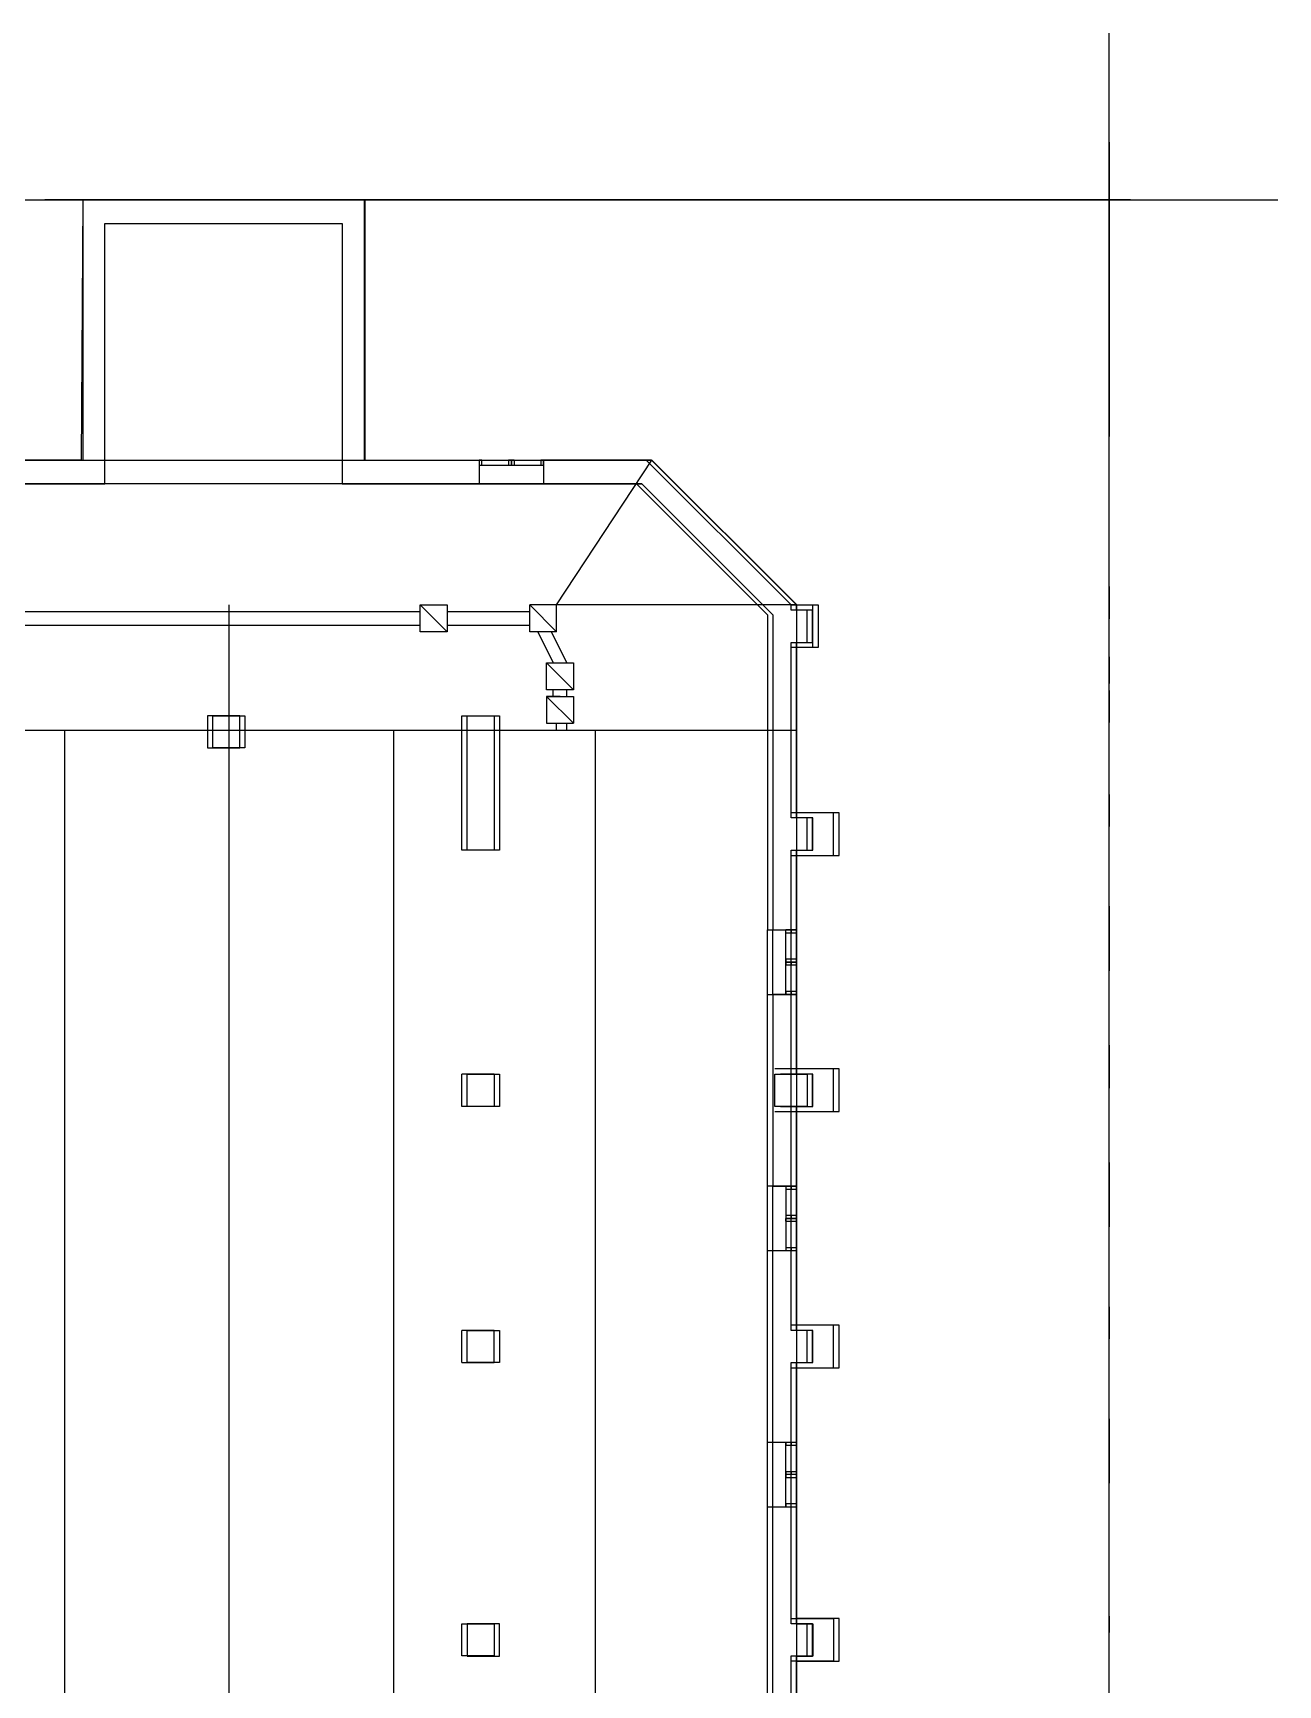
# Model space of a CAD drawing. Extents: x 2090 to 2117, y 2868 to 3045.
# Drawn here: x 2100.77 to 2116.67, y 2898.78 to 2919.87 of the extents above; entities that cross this region are included whole.
import ezdxf

# ---------------------------------------------------------------- set-up
doc = ezdxf.new("R2010")
doc.units = 0

msp = doc.modelspace()

# ---------------------------------------------------------------- linework, layer by layer
for p, q in [((2114.512, 2918.069, 0.039), (2114.512, 2919.874, 0.039)), ((2114.512, 2918.069, 3.409), (2114.512, 2918.48, 3.204)), ((2114.512, 2918.48, 3.204), (2114.512, 2918.069, 2.998)), ((2114.512, 2917.863, 4.517), (2114.512, 2918.069, 3.409)), ((2114.512, 2918.069, 2.998), (2114.512, 2918.069, 3.409)), ((2114.512, 2918.069, 3.409), (2114.512, 2914.722, 3.409)), ((2114.512, 2914.722, 2.53), (2114.512, 2918.069, 2.53)), ((2114.512, 2918.069, 3.409), (2114.512, 2918.069, 2.53)), ((2114.512, 2918.069, 0.039), (2114.512, 2918.069, 2.53)), ((2114.512, 2914.722, 0.039), (2114.512, 2918.069, 0.039)), ((2114.512, 2917.658, 3.409), (2114.512, 2917.863, 4.517)), ((2096.021, 2917.745, 4.165), (2103.221, 2917.745, 4.165)), ((2096.021, 2917.745), (2110.517, 2917.745)), ((2097.871, 2917.745, 4.607), (2107.666, 2917.745, 4.607)), ((2097.871, 2917.745, 2.491), (2108.667, 2917.745, 2.491)), ((2100.036, 2917.745, 6.421), (2101.97, 2917.745, 6.421)), ((2100.615, 2917.745, 5.066), (2107.106, 2917.745, 5.066)), ((2100.921, 2917.745, 5.155), (2100.918, 2917.745, 5.116)), ((2100.918, 2917.745, 5.066), (2100.918, 2917.745, 5.116)), ((2100.918, 2917.745, 4.607), (2101.499, 2917.745, 4.607)), ((2100.928, 2917.745, 5.193), (2100.921, 2917.745, 5.155)), ((2100.941, 2917.745, 5.229), (2100.928, 2917.745, 5.193)), ((2100.958, 2917.745, 5.262), (2100.941, 2917.745, 5.229)), ((2100.979, 2917.745, 5.293), (2100.958, 2917.745, 5.262)), ((2101.003, 2917.745, 5.321), (2100.979, 2917.745, 5.293)), ((2101.031, 2917.745, 5.346), (2101.003, 2917.745, 5.321)), ((2101.062, 2917.745, 5.367), (2101.031, 2917.745, 5.346)), ((2101.095, 2917.745, 5.384), (2101.062, 2917.745, 5.367)), ((2101.131, 2917.745, 5.396), (2101.095, 2917.745, 5.384)), ((2101.169, 2917.745, 5.404), (2101.131, 2917.745, 5.396)), ((2101.208, 2917.745, 5.406), (2101.169, 2917.745, 5.404)), ((2101.248, 2917.745, 5.404), (2101.208, 2917.745, 5.406)), ((2101.232, 2917.745, 6.421), (2101.232, 2917.745, 9.589)), ((2101.232, 2917.745, 9.589), (2101.232, 2917.745, 14.572)), ((2101.232, 2917.745, 14.572), (2103.269, 2917.745, 16.071)), ((2101.232, 2917.745, 12.08), (2105.306, 2917.745, 12.08)), ((2101.232, 2917.745, 14.572), (2105.306, 2917.745, 14.572)), ((2101.286, 2917.745, 5.396), (2101.248, 2917.745, 5.404)), ((2101.322, 2917.745, 5.384), (2101.286, 2917.745, 5.396)), ((2101.355, 2917.745, 5.367), (2101.322, 2917.745, 5.384)), ((2101.386, 2917.745, 5.346), (2101.355, 2917.745, 5.367)), ((2101.404, 2917.745), (2101.384, 2914.421)), ((2101.414, 2917.745, 5.321), (2101.386, 2917.745, 5.346)), ((2105, 2917.745), (2101.404, 2917.745)), ((2101.409, 2914.421, 7.539), (2101.409, 2917.745, 7.539)), ((2101.409, 2917.745, 7.539), (2105.005, 2917.745, 7.539)), ((2101.438, 2917.745, 5.293), (2101.414, 2917.745, 5.321)), ((2101.459, 2917.745, 5.262), (2101.438, 2917.745, 5.293)), ((2101.476, 2917.745, 5.229), (2101.459, 2917.745, 5.262)), ((2101.471, 2917.745), (2101.471, 2917.745, 2.491)), ((2101.471, 2917.745, 2.491), (2103.279, 2917.745, 3.37)), ((2101.489, 2917.745, 5.193), (2101.476, 2917.745, 5.229)), ((2101.496, 2917.745, 5.155), (2101.489, 2917.745, 5.193)), ((2101.499, 2917.745, 5.116), (2101.496, 2917.745, 5.155)), ((2101.499, 2917.745, 5.066), (2101.499, 2917.745, 5.116)), ((2101.533, 2917.745, 12.08), (2101.533, 2917.745, 14.572)), ((2101.533, 2917.745, 12.382), (2105.005, 2917.745, 12.382)), ((2102.176, 2917.745, 8.206), (2101.97, 2917.745, 7.098)), ((2101.97, 2917.745, 7.098), (2102.381, 2917.745, 7.098)), ((2101.97, 2917.745, 5.066), (2101.97, 2917.745, 7.098)), ((2102.381, 2917.745, 7.098), (2102.176, 2917.745, 8.206)), ((2102.328, 2917.745, 1.48), (2102.305, 2917.745, 1.446)), ((2102.305, 2917.745), (2102.305, 2917.745, 1.446)), ((2102.352, 2917.745, 1.513), (2102.328, 2917.745, 1.48)), ((2102.376, 2917.745, 1.544), (2102.352, 2917.745, 1.513)), ((2102.401, 2917.745, 1.574), (2102.376, 2917.745, 1.544)), ((2104.177, 2917.745, 6.421), (2102.381, 2917.745, 6.421)), ((2102.381, 2917.745, 6.421), (2103.279, 2917.745, 6.87)), ((2102.381, 2917.745, 5.066), (2102.381, 2917.745, 7.098)), ((2102.427, 2917.745, 1.603), (2102.401, 2917.745, 1.574)), ((2102.454, 2917.745, 1.631), (2102.427, 2917.745, 1.603)), ((2102.482, 2917.745, 1.658), (2102.454, 2917.745, 1.631)), ((2102.511, 2917.745, 1.684), (2102.482, 2917.745, 1.658)), ((2102.541, 2917.745, 1.709), (2102.511, 2917.745, 1.684)), ((2102.572, 2917.745, 1.733), (2102.541, 2917.745, 1.709)), ((2102.605, 2917.745, 1.757), (2102.572, 2917.745, 1.733)), ((2102.639, 2917.745, 1.78), (2102.605, 2917.745, 1.757)), ((2102.777, 2917.745, 1.858), (2102.639, 2917.745, 1.78)), ((2102.703, 2917.745, 5.703), (2102.698, 2917.745, 5.625)), ((2102.698, 2917.745, 5.066), (2102.698, 2917.745, 5.625)), ((2102.719, 2917.745, 5.779), (2102.703, 2917.745, 5.703)), ((2102.743, 2917.745, 5.851), (2102.719, 2917.745, 5.779)), ((2102.777, 2917.745, 5.918), (2102.743, 2917.745, 5.851)), ((2102.921, 2917.745, 1.916), (2102.777, 2917.745, 1.858)), ((2102.819, 2917.745, 5.98), (2102.777, 2917.745, 5.918)), ((2102.868, 2917.745, 6.036), (2102.819, 2917.745, 5.98)), ((2102.924, 2917.745, 6.085), (2102.868, 2917.745, 6.036)), ((2103.069, 2917.745, 1.953), (2102.921, 2917.745, 1.916)), ((2102.986, 2917.745, 6.126), (2102.924, 2917.745, 6.085)), ((2103.053, 2917.745, 6.16), (2102.986, 2917.745, 6.126)), ((2103.053, 2917.745, 3.26), (2103.279, 2917.745, 4.478)), ((2103.125, 2917.745, 6.185), (2103.053, 2917.745, 6.16)), ((2103.218, 2917.745, 1.97), (2103.069, 2917.745, 1.953)), ((2103.2, 2917.745, 6.2), (2103.125, 2917.745, 6.185)), ((2103.279, 2917.745, 6.206), (2103.2, 2917.745, 6.2)), ((2103.368, 2917.745, 1.968), (2103.218, 2917.745, 1.97)), ((2103.269, 2917.745, 16.071), (2105.306, 2917.745, 14.572)), ((2103.279, 2917.745, 6.87), (2104.177, 2917.745, 6.421)), ((2103.279, 2917.745, 3.37), (2105.087, 2917.745, 2.491)), ((2103.279, 2917.745, 4.478), (2103.505, 2917.745, 3.26)), ((2103.358, 2917.745, 6.201), (2103.279, 2917.745, 6.206)), ((2103.337, 2917.745, 4.165), (2108.667, 2917.745, 4.165)), ((2103.433, 2917.745, 6.185), (2103.358, 2917.745, 6.201)), ((2103.516, 2917.745, 1.947), (2103.368, 2917.745, 1.968)), ((2103.505, 2917.745, 6.16), (2103.433, 2917.745, 6.185)), ((2103.572, 2917.745, 6.127), (2103.505, 2917.745, 6.16)), ((2103.659, 2917.745, 1.907), (2103.516, 2917.745, 1.947)), ((2103.634, 2917.745, 6.085), (2103.572, 2917.745, 6.127)), ((2103.69, 2917.745, 6.036), (2103.634, 2917.745, 6.085)), ((2103.797, 2917.745, 1.85), (2103.659, 2917.745, 1.907)), ((2103.739, 2917.745, 5.98), (2103.69, 2917.745, 6.036)), ((2103.781, 2917.745, 5.918), (2103.739, 2917.745, 5.98)), ((2103.814, 2917.745, 5.851), (2103.781, 2917.745, 5.918)), ((2103.928, 2917.745, 1.774), (2103.797, 2917.745, 1.85)), ((2103.839, 2917.745, 5.779), (2103.814, 2917.745, 5.851)), ((2103.855, 2917.745, 5.704), (2103.839, 2917.745, 5.779)), ((2103.86, 2917.745, 5.625), (2103.855, 2917.745, 5.704)), ((2103.86, 2917.745, 5.066), (2103.86, 2917.745, 5.625)), ((2104.048, 2917.745, 1.682), (2103.928, 2917.745, 1.774)), ((2104.157, 2917.745, 1.572), (2104.048, 2917.745, 1.682)), ((2104.253, 2917.745, 1.446), (2104.157, 2917.745, 1.572)), ((2104.177, 2917.745, 6.421), (2104.177, 2917.745, 6.421)), ((2104.588, 2917.745, 7.098), (2104.177, 2917.745, 7.098)), ((2104.177, 2917.745, 5.066), (2104.177, 2917.745, 7.098)), ((2104.382, 2917.745, 8.206), (2104.177, 2917.745, 7.098)), ((2104.253, 2917.745), (2104.253, 2917.745, 1.446)), ((2104.382, 2917.745, 8.206), (2104.588, 2917.745, 7.098)), ((2104.588, 2917.745, 5.066), (2104.588, 2917.745, 7.098)), ((2106.522, 2917.745, 6.421), (2104.588, 2917.745, 6.421)), ((2105, 2914.421), (2105, 2917.745)), ((2105.005, 2917.745, 12.08), (2105.005, 2917.745, 14.572)), ((2105.005, 2917.745, 7.539), (2105.005, 2914.421, 7.539)), ((2105.062, 2917.745, 5.155), (2105.059, 2917.745, 5.116)), ((2105.059, 2917.745, 4.607), (2105.64, 2917.745, 4.607)), ((2105.059, 2917.745, 5.066), (2105.059, 2917.745, 5.116)), ((2105.069, 2917.745, 5.193), (2105.062, 2917.745, 5.155)), ((2105.082, 2917.745, 5.229), (2105.069, 2917.745, 5.193)), ((2105.099, 2917.745, 5.262), (2105.082, 2917.745, 5.229)), ((2105.087, 2917.745, 2.491), (2105.087, 2917.745)), ((2105.119, 2917.745, 5.293), (2105.099, 2917.745, 5.262)), ((2105.144, 2917.745, 5.321), (2105.119, 2917.745, 5.293)), ((2105.172, 2917.745, 5.346), (2105.144, 2917.745, 5.321)), ((2105.203, 2917.745, 5.367), (2105.172, 2917.745, 5.346)), ((2105.236, 2917.745, 5.384), (2105.203, 2917.745, 5.367)), ((2105.272, 2917.745, 5.396), (2105.236, 2917.745, 5.384)), ((2105.31, 2917.745, 5.404), (2105.272, 2917.745, 5.396)), ((2105.306, 2917.745, 6.421), (2105.306, 2917.745, 9.589)), ((2105.306, 2917.745, 9.589), (2105.306, 2917.745, 14.572)), ((2105.349, 2917.745, 5.406), (2105.31, 2917.745, 5.404)), ((2105.389, 2917.745, 5.404), (2105.349, 2917.745, 5.406)), ((2105.427, 2917.745, 5.396), (2105.389, 2917.745, 5.404)), ((2105.462, 2917.745, 5.384), (2105.427, 2917.745, 5.396)), ((2105.496, 2917.745, 5.367), (2105.462, 2917.745, 5.384)), ((2105.527, 2917.745, 5.346), (2105.496, 2917.745, 5.367)), ((2105.555, 2917.745, 5.321), (2105.527, 2917.745, 5.346)), ((2105.579, 2917.745, 5.293), (2105.555, 2917.745, 5.321)), ((2105.6, 2917.745, 5.262), (2105.579, 2917.745, 5.293)), ((2105.617, 2917.745, 5.229), (2105.6, 2917.745, 5.262)), ((2105.629, 2917.745, 5.193), (2105.617, 2917.745, 5.229)), ((2105.637, 2917.745, 5.155), (2105.629, 2917.745, 5.193)), ((2105.637, 2917.745, 5.155), (2105.64, 2917.745, 5.116)), ((2105.64, 2917.745, 5.066), (2105.64, 2917.745, 5.116)), ((2106.051, 2917.745, 5.19), (2105.708, 2917.745, 5.19)), ((2105.708, 2917.745, 5.19), (2105.708, 2917.745, 4.607)), ((2106.051, 2917.745, 4.607), (2106.051, 2917.745, 5.19)), ((2106.317, 2917.745, 7.529), (2106.111, 2917.745, 6.421)), ((2106.111, 2917.745, 6.421), (2106.111, 2917.745, 5.066)), ((2106.522, 2917.745, 6.421), (2106.317, 2917.745, 7.529)), ((2106.589, 2917.745, 6.354), (2106.522, 2917.745, 6.421)), ((2106.522, 2917.745, 6.421), (2106.522, 2917.745, 5.066)), ((2106.589, 2917.745, 3.039), (2106.586, 2917.745, 3)), ((2106.586, 2917.745, 3), (2106.586, 2917.745, 2.491)), ((2106.586, 2917.745, 2.491), (2107.167, 2917.745, 2.491)), ((2114.579, 2917.745, 6.392), (2106.589, 2917.745, 6.354)), ((2106.589, 2917.745, 5.066), (2106.589, 2917.745, 6.354)), ((2106.597, 2917.745, 3.077), (2106.589, 2917.745, 3.039)), ((2106.609, 2917.745, 3.113), (2106.597, 2917.745, 3.077)), ((2106.626, 2917.745, 3.146), (2106.609, 2917.745, 3.113)), ((2106.647, 2917.745, 3.177), (2106.626, 2917.745, 3.146)), ((2106.672, 2917.745, 3.205), (2106.647, 2917.745, 3.177)), ((2106.699, 2917.745, 3.23), (2106.672, 2917.745, 3.205)), ((2106.73, 2917.745, 3.251), (2106.699, 2917.745, 3.23)), ((2106.764, 2917.745, 3.268), (2106.73, 2917.745, 3.251)), ((2106.8, 2917.745, 3.28), (2106.764, 2917.745, 3.268)), ((2106.838, 2917.745, 3.288), (2106.8, 2917.745, 3.28)), ((2106.877, 2917.745, 3.291), (2106.838, 2917.745, 3.288)), ((2106.916, 2917.745, 3.288), (2106.877, 2917.745, 3.291)), ((2106.954, 2917.745, 3.28), (2106.916, 2917.745, 3.288)), ((2106.99, 2917.745, 3.268), (2106.954, 2917.745, 3.28)), ((2107.023, 2917.745, 3.251), (2106.99, 2917.745, 3.268)), ((2107.054, 2917.745, 3.23), (2107.023, 2917.745, 3.251)), ((2107.082, 2917.745, 3.205), (2107.054, 2917.745, 3.23)), ((2107.107, 2917.745, 3.177), (2107.082, 2917.745, 3.205)), ((2107.449, 2917.745, 5.19), (2107.106, 2917.745, 5.19)), ((2107.106, 2917.745, 5.19), (2107.106, 2917.745, 4.607)), ((2107.128, 2917.745, 3.146), (2107.107, 2917.745, 3.177)), ((2107.145, 2917.745, 3.113), (2107.128, 2917.745, 3.146)), ((2107.157, 2917.745, 3.077), (2107.145, 2917.745, 3.113)), ((2107.165, 2917.745, 3.039), (2107.157, 2917.745, 3.077)), ((2107.167, 2917.745, 3), (2107.165, 2917.745, 3.039)), ((2107.167, 2917.745, 2.491), (2107.167, 2917.745, 3)), ((2107.666, 2917.745, 5.19), (2107.323, 2917.745, 5.19)), ((2109.299, 2917.745, 4.607), (2107.449, 2917.745, 4.607)), ((2107.449, 2917.745, 4.607), (2108.667, 2917.745, 4.165)), ((2107.449, 2917.745, 4.607), (2107.449, 2917.745, 5.19)), ((2107.666, 2917.745, 4.607), (2107.666, 2917.745, 5.19)), ((2108.667, 2917.745, 4.165), (2110.517, 2917.745, 4.165)), ((2108.667, 2917.745, 4.165), (2108.667, 2917.745)), ((2109.081, 2917.745, 4.607), (2114.373, 2917.745, 4.607)), ((2110.517, 2917.745, 4.165), (2109.299, 2917.745, 4.607)), ((2110.517, 2917.745), (2110.517, 2917.745, 4.165)), ((2110.517, 2917.745), (2114.784, 2917.745)), ((2114.373, 2917.745), (2114.373, 2917.745, 5.284)), ((2114.373, 2917.745, 5.284), (2114.579, 2917.745, 6.392)), ((2114.373, 2917.745, 5.284), (2114.784, 2917.745, 5.284)), ((2114.784, 2917.745, 5.284), (2114.579, 2917.745, 6.392)), ((2114.784, 2917.745), (2114.784, 2917.745, 5.284)), ((2114.784, 2917.745), (2116.667, 2917.745)), ((2101.686, 2914.119), (2101.686, 2917.443)), ((2101.686, 2917.443), (2104.718, 2917.443)), ((2104.718, 2917.443), (2104.718, 2914.119)), ((2114.512, 2917.216, 1.485), (2114.512, 2917.12, 1.611)), ((2114.512, 2917.216, 1.485), (2114.512, 2917.216, 0.039)), ((2114.512, 2917.12, 1.611), (2114.512, 2917.011, 1.721)), ((2114.512, 2917.011, 1.721), (2114.512, 2916.891, 1.814)), ((2114.512, 2916.891, 1.814), (2114.512, 2916.76, 1.889)), ((2114.512, 2916.76, 1.889), (2114.512, 2916.622, 1.947)), ((2114.512, 2916.622, 1.947), (2114.512, 2916.479, 1.986)), ((2114.512, 2916.479, 1.986), (2114.512, 2916.331, 2.007)), ((2114.512, 2916.331, 2.007), (2114.512, 2916.181, 2.009)), ((2114.512, 2916.181, 2.009), (2114.512, 2916.031, 1.992)), ((2114.512, 2916.031, 1.992), (2114.512, 2915.884, 1.955)), ((2114.512, 2915.884, 1.955), (2114.512, 2915.74, 1.897)), ((2114.512, 2915.74, 1.897), (2114.512, 2915.602, 1.819)), ((2114.512, 2915.602, 1.819), (2114.512, 2915.568, 1.796)), ((2114.512, 2915.568, 1.796), (2114.512, 2915.535, 1.772)), ((2114.512, 2915.535, 1.772), (2114.512, 2915.504, 1.748)), ((2114.512, 2915.504, 1.748), (2114.512, 2915.474, 1.723)), ((2114.512, 2915.474, 1.723), (2114.512, 2915.445, 1.697)), ((2114.512, 2915.445, 1.697), (2114.512, 2915.417, 1.67)), ((2114.512, 2915.417, 1.67), (2114.512, 2915.39, 1.642)), ((2114.512, 2915.39, 1.642), (2114.512, 2915.364, 1.613)), ((2114.512, 2915.364, 1.613), (2114.512, 2915.339, 1.583)), ((2114.512, 2915.339, 1.583), (2114.512, 2915.315, 1.552)), ((2114.512, 2915.315, 1.552), (2114.512, 2915.291, 1.519)), ((2114.512, 2915.291, 1.519), (2114.512, 2915.268, 1.485)), ((2114.512, 2915.268, 1.485), (2114.512, 2915.268, 0.039)), ((2114.512, 2897.654, 4.646), (2114.512, 2914.722, 4.646)), ((2114.512, 2914.722, 4.646), (2114.512, 2914.722, 0.039)), ((2114.512, 2897.654, 0.341), (2114.512, 2914.722, 0.341)), ((2114.512, 2897.654, 0.039), (2114.512, 2914.722, 0.039)), ((2101.384, 2914.421), (2097.804, 2914.421)), ((2097.871, 2914.421, 3.724), (2108.667, 2914.421, 3.724)), ((2097.876, 2914.421, 7.539), (2108.672, 2914.421, 7.539)), ((2100.073, 2914.421, 3.724), (2106.466, 2914.421, 3.724)), ((2105.02, 2914.421), (2108.6, 2914.421)), ((2106.502, 2914.421, 3.724), (2106.466, 2914.421, 3.724)), ((2106.466, 2914.421, 3.724), (2106.466, 2914.354, 3.724)), ((2106.466, 2914.421, 3.724), (2107.288, 2914.421, 3.724)), ((2106.466, 2914.421, 3.724), (2106.466, 2914.119, 3.724)), ((2106.466, 2914.354, 3.724), (2106.502, 2914.354, 3.724)), ((2106.466, 2914.354, 3.724), (2107.288, 2914.354, 3.724)), ((2106.502, 2914.354, 3.724), (2106.502, 2914.421, 3.724)), ((2106.877, 2914.421, 3.724), (2106.841, 2914.421, 3.724)), ((2106.841, 2914.421, 3.724), (2106.841, 2914.354, 3.724)), ((2106.841, 2914.354, 3.724), (2106.877, 2914.354, 3.724)), ((2106.913, 2914.421, 3.724), (2106.877, 2914.421, 3.724)), ((2106.877, 2914.421, 3.724), (2106.877, 2914.354, 3.724)), ((2106.877, 2914.354, 3.724), (2106.877, 2914.421, 3.724)), ((2106.877, 2914.354, 3.724), (2106.913, 2914.354, 3.724)), ((2106.913, 2914.421, 3.724), (2106.913, 2914.354, 3.724)), ((2107.288, 2914.421, 3.724), (2107.252, 2914.421, 3.724)), ((2107.252, 2914.421, 3.724), (2107.252, 2914.354, 3.724)), ((2107.252, 2914.354, 3.724), (2107.288, 2914.354, 3.724)), ((2107.288, 2914.354, 3.724), (2107.288, 2914.421, 3.724)), ((2108.667, 2914.421, 3.724), (2107.288, 2914.421, 3.724)), ((2107.288, 2914.421, 3.724), (2107.288, 2914.119, 3.724)), ((2107.454, 2912.571, 7.539), (2108.672, 2914.421, 7.539)), ((2108.6, 2914.421), (2110.45, 2912.571)), ((2108.667, 2914.421, 3.724), (2110.517, 2912.571, 3.724)), ((2110.521, 2912.571, 7.539), (2108.672, 2914.421, 7.539)), ((2097.929, 2914.119), (2101.686, 2914.119)), ((2108.542, 2914.119, 3.724), (2097.996, 2914.119, 3.724)), ((2106.466, 2914.119, 3.724), (2100.073, 2914.119, 3.724)), ((2104.718, 2914.119), (2108.475, 2914.119)), ((2106.466, 2914.119, 3.724), (2107.288, 2914.119, 3.724)), ((2106.466, 2914.119, 3.724), (2106.466, 2914.119, 3.724)), ((2107.288, 2914.119, 3.724), (2108.542, 2914.119, 3.724)), ((2108.475, 2914.119), (2110.148, 2912.446)), ((2108.542, 2914.119, 3.724), (2110.215, 2912.446, 3.724)), ((2114.512, 2897.654, 4.646), (2114.512, 2912.873, 4.646)), ((2114.512, 2912.873, 4.646), (2114.512, 2912.873, 0.039)), ((2114.512, 2912.873, 0.039), (2114.512, 2912.873, 0.341)), ((2114.512, 2912.805, 0.341), (2114.512, 2912.805, 5.323)), ((2114.512, 2912.805, 5.323), (2114.512, 2912.6, 6.431)), ((2114.512, 2912.805, 5.323), (2114.512, 2912.394, 5.323)), ((2103.274, 2889.877, 7.539), (2103.274, 2912.571, 7.539)), ((2105.713, 2912.571, 7.539), (2106.056, 2912.571, 7.539)), ((2105.713, 2912.228, 7.539), (2105.713, 2912.571, 7.539)), ((2105.713, 2912.571, 7.539), (2106.056, 2912.228, 7.539)), ((2106.056, 2912.571, 7.539), (2106.056, 2912.228, 7.539)), ((2107.111, 2912.228, 7.539), (2107.111, 2912.571, 7.539)), ((2107.454, 2912.571, 7.539), (2107.111, 2912.571, 7.539)), ((2107.454, 2912.228, 7.539), (2107.111, 2912.571, 7.539)), ((2110.521, 2912.571, 7.539), (2107.454, 2912.571, 7.539)), ((2107.454, 2912.228, 7.539), (2107.454, 2912.571, 7.539)), ((2110.45, 2912.504), (2110.45, 2912.571)), ((2110.45, 2912.571), (2110.722, 2912.571)), ((2110.517, 2912.504, 3.724), (2110.517, 2912.571, 3.724)), ((2110.521, 2898.132, 7.539), (2110.521, 2912.571, 7.539)), ((2110.521, 2912.571, 7.539), (2110.794, 2912.571, 7.539)), ((2110.722, 2912.571), (2110.722, 2912.026)), ((2110.794, 2912.571, 7.539), (2110.794, 2912.026, 7.539)), ((2114.512, 2912.529, 2.968), (2114.512, 2912.671, 2.968)), ((2114.512, 2912.671, 2.968), (2114.512, 2912.671, 0.341)), ((2114.512, 2912.6, 6.431), (2114.512, 2912.394, 5.323)), ((2100.619, 2912.485, 7.539), (2105.713, 2912.485, 7.539)), ((2106.056, 2912.485, 7.539), (2107.111, 2912.485, 7.539)), ((2110.148, 2912.446), (2110.148, 2908.42)), ((2110.215, 2912.446, 3.724), (2110.215, 2908.42, 3.724)), ((2110.655, 2912.504), (2110.45, 2912.504)), ((2110.722, 2912.504, 3.724), (2110.517, 2912.504, 3.724)), ((2110.727, 2912.504, 7.539), (2110.521, 2912.504, 7.539)), ((2110.655, 2912.093), (2110.655, 2912.504)), ((2110.722, 2912.093, 3.724), (2110.722, 2912.504, 3.724)), ((2110.727, 2912.093, 7.539), (2110.727, 2912.504, 7.539)), ((2114.512, 2912.529, 0.341), (2114.512, 2912.529, 2.968)), ((2114.512, 2912.394, 5.323), (2114.512, 2912.394, 0.341)), ((2100.619, 2912.313, 7.539), (2105.713, 2912.313, 7.539)), ((2106.056, 2912.228, 7.539), (2105.713, 2912.228, 7.539)), ((2106.056, 2912.313, 7.539), (2107.111, 2912.313, 7.539)), ((2107.454, 2912.228, 7.539), (2107.111, 2912.228, 7.539)), ((2107.214, 2912.228, 7.539), (2107.413, 2911.83, 7.539)), ((2107.385, 2912.228, 7.539), (2107.585, 2911.83, 7.539)), ((2114.512, 2911.994, 5.229), (2114.512, 2912.337, 5.229)), ((2114.512, 2912.337, 5.229), (2114.512, 2912.337, 4.646)), ((2114.512, 2912.327, 0.341), (2114.512, 2912.327, 0.039)), ((2110.45, 2909.851), (2110.45, 2912.093)), ((2110.45, 2912.093), (2110.655, 2912.093)), ((2110.722, 2912.026), (2110.45, 2912.026)), ((2110.517, 2909.851, 3.724), (2110.517, 2912.093, 3.724)), ((2110.517, 2912.093, 3.724), (2110.722, 2912.093, 3.724)), ((2110.521, 2912.093, 7.539), (2110.727, 2912.093, 7.539)), ((2110.794, 2912.026, 7.539), (2110.521, 2912.026, 7.539)), ((2114.512, 2911.994, 4.646), (2114.512, 2911.994, 5.229)), ((2114.512, 2911.909, 5.105), (2114.512, 2911.994, 5.105)), ((2107.327, 2911.83, 7.539), (2107.671, 2911.83, 7.539)), ((2107.327, 2911.487, 7.539), (2107.327, 2911.83, 7.539)), ((2107.327, 2911.83, 7.539), (2107.671, 2911.487, 7.539)), ((2107.671, 2911.83, 7.539), (2107.671, 2911.487, 7.539)), ((2114.512, 2911.909, 4.646), (2114.512, 2911.909, 5.229)), ((2114.512, 2911.909, 5.229), (2114.512, 2911.566, 5.229)), ((2114.512, 2911.566, 5.229), (2114.512, 2911.566, 4.646)), ((2107.671, 2911.487, 7.539), (2107.327, 2911.487, 7.539)), ((2107.499, 2911.402, 7.539), (2107.327, 2911.402, 7.539)), ((2107.327, 2911.402, 7.539), (2107.327, 2911.059, 7.539)), ((2107.327, 2911.402, 7.539), (2107.671, 2911.059, 7.539)), ((2107.327, 2911.402, 7.539), (2107.671, 2911.402, 7.539)), ((2107.413, 2911.402, 7.539), (2107.413, 2911.487, 7.539)), ((2107.585, 2911.402, 7.539), (2107.585, 2911.487, 7.539)), ((2107.671, 2911.402, 7.539), (2107.671, 2911.059, 7.539)), ((2114.512, 2911.068, 4.646), (2114.512, 2911.479, 4.646)), ((2114.512, 2911.479, 4.646), (2114.512, 2911.479, 6.679)), ((2114.512, 2911.479, 6.679), (2114.512, 2911.273, 7.786)), ((2114.512, 2911.479, 6.002), (2114.512, 2911.273, 7.109)), ((2114.512, 2911.068, 6.002), (2114.512, 2911.479, 6.002)), ((2114.512, 2911.479, 6.002), (2114.512, 2911.479, 6.002)), ((2103.408, 2911.155), (2102.996, 2911.155)), ((2102.996, 2911.155), (2102.996, 2910.744)), ((2103.063, 2910.744, 3.724), (2103.063, 2911.155, 3.724)), ((2103.063, 2911.155, 3.724), (2103.475, 2911.155, 3.724)), ((2103.408, 2910.744), (2103.408, 2911.155)), ((2103.408, 2911.155), (2103.408, 2911.155)), ((2103.475, 2911.155, 3.724), (2103.475, 2910.744, 3.724)), ((2103.475, 2911.155, 3.724), (2103.475, 2911.155, 3.724)), ((2106.246, 2909.44), (2106.246, 2911.155)), ((2106.246, 2911.155), (2106.657, 2911.155)), ((2106.313, 2909.44, 3.724), (2106.313, 2911.155, 3.724)), ((2106.313, 2911.155, 3.724), (2106.725, 2911.155, 3.724)), ((2106.657, 2911.155), (2106.657, 2909.44)), ((2106.725, 2911.155, 3.724), (2106.725, 2909.44, 3.724)), ((2106.725, 2911.155, 3.724), (2106.725, 2911.155, 3.724)), ((2114.512, 2911.273, 7.109), (2114.512, 2911.068, 6.002)), ((2114.512, 2911.068, 6.679), (2114.512, 2911.273, 7.786)), ((2114.512, 2897.654, 7.539), (2114.512, 2911.228, 7.539)), ((2098.773, 2910.972, 7.539), (2107.948, 2910.972, 7.539)), ((2101.174, 2887.553, 7.539), (2101.174, 2910.972, 7.539)), ((2105.374, 2910.972, 7.539), (2105.374, 2887.347, 7.539)), ((2107.327, 2911.059, 7.539), (2107.671, 2911.059, 7.539)), ((2107.454, 2910.972, 7.539), (2107.454, 2911.059, 7.539)), ((2107.585, 2910.974, 7.539), (2107.585, 2911.059, 7.539)), ((2107.775, 2910.972, 7.539), (2107.948, 2910.972, 7.539)), ((2107.948, 2910.972, 7.539), (2110.521, 2910.972, 7.539)), ((2107.948, 2910.972, 7.539), (2107.948, 2895.333, 7.539)), ((2114.512, 2911.068, 6.679), (2114.512, 2911.068, 4.646)), ((2114.512, 2897.654, 6.431), (2114.512, 2911.068, 6.431)), ((2114.512, 2910.003, 6.129), (2114.512, 2911.068, 6.129)), ((2102.996, 2910.744), (2103.408, 2910.744)), ((2103.475, 2910.744, 3.724), (2103.063, 2910.744, 3.724)), ((2114.512, 2909.674, 0.039), (2114.512, 2910.219, 0.039)), ((2114.512, 2910.219, 0.039), (2114.512, 2910.219, 0.341)), ((2114.512, 2909.947, 6.431), (2114.512, 2910.152, 5.323)), ((2114.512, 2910.152, 5.323), (2114.512, 2910.152, 0.341)), ((2114.512, 2910.152, 5.323), (2114.512, 2909.741, 5.323)), ((2114.512, 2909.875, 2.968), (2114.512, 2910.018, 2.968)), ((2114.512, 2910.018, 2.968), (2114.512, 2910.018, 0.341)), ((2110.99, 2909.918), (2110.45, 2909.918)), ((2110.655, 2909.851), (2110.45, 2909.851)), ((2110.722, 2909.851, 3.724), (2110.517, 2909.851, 3.724)), ((2111.062, 2909.918, 7.539), (2110.521, 2909.918, 7.539)), ((2110.727, 2909.851, 7.539), (2110.521, 2909.851, 7.539)), ((2110.655, 2909.44), (2110.655, 2909.851)), ((2110.722, 2909.44, 3.724), (2110.722, 2909.851, 3.724)), ((2110.727, 2909.44, 7.539), (2110.727, 2909.851, 7.539)), ((2110.99, 2909.373), (2110.99, 2909.918)), ((2111.062, 2909.373, 7.539), (2111.062, 2909.918, 7.539)), ((2114.512, 2909.741, 5.323), (2114.512, 2909.947, 6.431)), ((2114.512, 2906.731, 6.129), (2114.512, 2909.891, 6.129)), ((2114.512, 2909.875, 0.341), (2114.512, 2909.875, 2.968)), ((2114.512, 2909.741, 0.341), (2114.512, 2909.741, 5.323)), ((2114.512, 2909.674, 0.341), (2114.512, 2909.674, 0.039)), ((2106.657, 2909.44), (2106.246, 2909.44)), ((2106.725, 2909.44, 3.724), (2106.313, 2909.44, 3.724)), ((2106.657, 2909.44), (2106.657, 2909.44)), ((2110.45, 2903.307), (2110.45, 2909.44)), ((2110.45, 2909.44), (2110.655, 2909.44)), ((2110.517, 2906.579, 3.724), (2110.517, 2909.44, 3.724)), ((2110.517, 2909.44, 3.724), (2110.722, 2909.44, 3.724)), ((2110.521, 2909.44, 7.539), (2110.727, 2909.44, 7.539)), ((2110.45, 2909.373), (2110.99, 2909.373)), ((2110.521, 2909.373, 7.539), (2111.062, 2909.373, 7.539)), ((2114.512, 2908.722, 3.73), (2114.512, 2908.718, 3.785)), ((2114.512, 2908.722, 3.73), (2114.512, 2908.722, 0.888)), ((2114.512, 2908.722, 0.888), (2114.512, 2907.9, 0.888)), ((2114.512, 2908.718, 3.785), (2114.512, 2908.707, 3.839)), ((2114.512, 2908.707, 3.839), (2114.512, 2908.69, 3.89)), ((2114.512, 2908.69, 3.89), (2114.512, 2908.666, 3.937)), ((2114.512, 2908.666, 3.937), (2114.512, 2908.636, 3.981)), ((2114.512, 2908.636, 3.981), (2114.512, 2908.602, 4.02)), ((2114.512, 2908.602, 4.02), (2114.512, 2908.562, 4.055)), ((2114.512, 2908.562, 4.055), (2114.512, 2908.518, 4.084)), ((2110.148, 2907.598), (2110.148, 2908.42)), ((2110.148, 2908.42), (2110.45, 2908.42)), ((2110.215, 2907.598, 3.724), (2110.215, 2908.42, 3.724)), ((2110.215, 2908.42, 3.724), (2110.517, 2908.42, 3.724)), ((2110.45, 2908.42), (2110.383, 2908.42)), ((2110.383, 2907.598), (2110.383, 2908.42)), ((2110.383, 2908.384), (2110.383, 2908.42)), ((2110.383, 2908.384), (2110.45, 2908.384)), ((2110.45, 2908.384), (2110.45, 2908.42)), ((2110.45, 2907.598), (2110.45, 2908.42)), ((2110.517, 2908.42, 3.724), (2110.45, 2908.42, 3.724)), ((2110.45, 2908.42, 3.724), (2110.45, 2908.384, 3.724)), ((2110.45, 2907.598, 3.724), (2110.45, 2908.42, 3.724)), ((2110.45, 2908.384, 3.724), (2110.517, 2908.384, 3.724)), ((2110.517, 2908.384, 3.724), (2110.517, 2908.42, 3.724)), ((2110.517, 2907.598, 3.724), (2110.517, 2908.42, 3.724)), ((2114.512, 2908.518, 4.084), (2114.512, 2908.471, 4.108)), ((2114.512, 2908.471, 4.108), (2114.512, 2908.42, 4.126)), ((2114.512, 2908.42, 4.126), (2114.512, 2908.367, 4.137)), ((2114.512, 2908.367, 4.137), (2114.512, 2908.311, 4.141)), ((2114.512, 2908.311, 4.141), (2114.512, 2908.255, 4.137)), ((2114.512, 2908.255, 4.137), (2114.512, 2908.202, 4.126)), ((2114.512, 2908.202, 4.126), (2114.512, 2908.151, 4.109)), ((2114.512, 2908.151, 4.109), (2114.512, 2908.104, 4.085)), ((2110.45, 2908.046), (2110.383, 2908.046)), ((2110.383, 2908.046), (2110.383, 2908.009)), ((2110.45, 2908.009), (2110.383, 2908.009)), ((2110.383, 2908.009), (2110.383, 2907.973)), ((2110.383, 2908.009), (2110.45, 2908.009)), ((2110.383, 2907.973), (2110.45, 2907.973)), ((2110.45, 2908.009), (2110.45, 2908.046)), ((2110.517, 2908.046, 3.724), (2110.45, 2908.046, 3.724)), ((2110.45, 2908.009, 3.724), (2110.45, 2908.046, 3.724)), ((2110.45, 2907.973), (2110.45, 2908.009)), ((2110.517, 2908.009, 3.724), (2110.45, 2908.009, 3.724)), ((2110.45, 2908.009, 3.724), (2110.45, 2907.973, 3.724)), ((2110.45, 2908.009, 3.724), (2110.517, 2908.009, 3.724)), ((2110.45, 2907.973, 3.724), (2110.517, 2907.973, 3.724)), ((2110.517, 2908.009, 3.724), (2110.517, 2908.046, 3.724)), ((2110.517, 2907.973, 3.724), (2110.517, 2908.009, 3.724)), ((2114.512, 2908.104, 4.085), (2114.512, 2908.06, 4.055)), ((2114.512, 2908.06, 4.055), (2114.512, 2908.02, 4.02)), ((2114.512, 2908.02, 4.02), (2114.512, 2907.986, 3.981)), ((2114.512, 2907.986, 3.981), (2114.512, 2907.956, 3.937)), ((2114.512, 2907.956, 3.937), (2114.512, 2907.932, 3.89)), ((2114.512, 2907.932, 3.89), (2114.512, 2907.915, 3.839)), ((2114.512, 2907.915, 3.839), (2114.512, 2907.904, 3.786)), ((2114.512, 2907.904, 3.786), (2114.512, 2907.9, 3.73)), ((2114.512, 2907.9, 0.888), (2114.512, 2907.9, 3.73)), ((2110.148, 2905.148), (2110.148, 2907.598)), ((2110.148, 2907.598), (2110.45, 2907.598)), ((2110.517, 2907.598, 3.724), (2110.215, 2907.598, 3.724)), ((2110.215, 2907.598, 3.724), (2110.215, 2905.148, 3.724)), ((2110.45, 2907.635), (2110.383, 2907.635)), ((2110.383, 2907.635), (2110.383, 2907.598)), ((2110.383, 2907.598), (2110.45, 2907.598)), ((2110.45, 2907.598), (2110.45, 2907.635)), ((2110.517, 2907.635, 3.724), (2110.45, 2907.635, 3.724)), ((2110.45, 2907.635, 3.724), (2110.45, 2907.598, 3.724)), ((2110.45, 2907.598, 3.724), (2110.517, 2907.598, 3.724)), ((2110.517, 2907.598, 3.724), (2110.517, 2907.635, 3.724)), ((2114.512, 2906.948, 0.341), (2114.512, 2906.948, 0.039)), ((2114.512, 2906.948, 0.039), (2114.512, 2906.402, 0.039)), ((2114.512, 2906.469, 0.039), (2114.512, 2906.881, 0.039)), ((2114.512, 2906.675, 6.431), (2114.512, 2906.881, 5.323)), ((2114.512, 2906.881, 5.323), (2114.512, 2906.881, 0.341)), ((2114.512, 2906.469, 5.323), (2114.512, 2906.881, 5.323)), ((2110.99, 2906.646), (2110.244, 2906.646)), ((2111.062, 2906.646, 7.539), (2110.316, 2906.646, 7.539)), ((2110.99, 2906.101), (2110.99, 2906.646)), ((2111.062, 2906.101, 7.539), (2111.062, 2906.646, 7.539)), ((2114.512, 2906.746, 0.341), (2114.512, 2906.746, 2.968)), ((2114.512, 2906.746, 2.968), (2114.512, 2906.604, 2.968)), ((2114.512, 2906.469, 5.323), (2114.512, 2906.675, 6.431)), ((2106.246, 2906.168), (2106.246, 2906.579)), ((2106.657, 2906.579), (2106.246, 2906.579)), ((2106.313, 2906.168, 3.724), (2106.313, 2906.579, 3.724)), ((2106.313, 2906.579, 3.724), (2106.725, 2906.579, 3.724)), ((2106.657, 2906.579), (2106.657, 2906.168)), ((2106.725, 2906.579, 3.724), (2106.725, 2906.168, 3.724)), ((2110.244, 2906.168), (2110.244, 2906.579)), ((2110.244, 2906.579), (2110.655, 2906.579)), ((2110.727, 2906.579, 7.539), (2110.316, 2906.579, 7.539)), ((2110.722, 2906.579, 3.724), (2110.517, 2906.579, 3.724)), ((2110.655, 2906.579), (2110.655, 2906.168)), ((2110.655, 2906.579), (2110.655, 2906.579)), ((2110.722, 2906.168, 3.724), (2110.722, 2906.579, 3.724)), ((2110.727, 2906.168, 7.539), (2110.727, 2906.579, 7.539)), ((2114.512, 2903.459, 6.129), (2114.512, 2906.619, 6.129)), ((2114.512, 2906.604, 2.968), (2114.512, 2906.604, 0.341)), ((2114.512, 2906.469, 0.341), (2114.512, 2906.469, 5.323)), ((2114.512, 2906.402, 0.039), (2114.512, 2906.402, 0.341)), ((2106.657, 2906.168), (2106.246, 2906.168)), ((2106.725, 2906.168, 3.724), (2106.313, 2906.168, 3.724)), ((2106.725, 2906.168, 3.724), (2106.725, 2906.168, 3.724)), ((2110.655, 2906.168), (2110.244, 2906.168)), ((2110.244, 2906.101), (2110.99, 2906.101)), ((2110.316, 2906.168, 7.539), (2110.727, 2906.168, 7.539)), ((2110.316, 2906.101, 7.539), (2111.062, 2906.101, 7.539)), ((2110.517, 2903.307, 3.724), (2110.517, 2906.168, 3.724)), ((2110.517, 2906.168, 3.724), (2110.722, 2906.168, 3.724)), ((2114.512, 2905.45, 3.73), (2114.512, 2905.447, 3.785)), ((2114.512, 2904.628, 0.888), (2114.512, 2905.45, 0.888)), ((2114.512, 2905.45, 0.888), (2114.512, 2905.45, 3.73)), ((2114.512, 2905.447, 3.785), (2114.512, 2905.436, 3.839)), ((2114.512, 2905.436, 3.839), (2114.512, 2905.418, 3.89)), ((2114.512, 2905.418, 3.89), (2114.512, 2905.394, 3.937)), ((2114.512, 2905.394, 3.937), (2114.512, 2905.365, 3.981)), ((2114.512, 2905.365, 3.981), (2114.512, 2905.33, 4.02)), ((2114.512, 2905.33, 4.02), (2114.512, 2905.29, 4.055)), ((2114.512, 2905.29, 4.055), (2114.512, 2905.247, 4.084)), ((2114.512, 2905.247, 4.084), (2114.512, 2905.199, 4.108)), ((2114.512, 2905.199, 4.108), (2114.512, 2905.148, 4.126)), ((2110.148, 2904.326), (2110.148, 2905.148)), ((2110.45, 2905.148), (2110.148, 2905.148)), ((2110.215, 2904.326, 3.724), (2110.215, 2905.148, 3.724)), ((2110.215, 2905.148, 3.724), (2110.517, 2905.148, 3.724)), ((2110.45, 2905.148), (2110.383, 2905.148)), ((2110.383, 2905.148), (2110.383, 2905.112)), ((2110.383, 2905.148), (2110.383, 2904.326)), ((2110.383, 2905.112), (2110.45, 2905.112)), ((2110.45, 2905.112), (2110.45, 2905.148)), ((2110.45, 2904.326), (2110.45, 2905.148)), ((2110.517, 2905.148, 3.724), (2110.45, 2905.148, 3.724)), ((2110.45, 2905.148, 3.724), (2110.45, 2905.112, 3.724)), ((2110.45, 2904.326, 3.724), (2110.45, 2905.148, 3.724)), ((2110.45, 2905.112, 3.724), (2110.517, 2905.112, 3.724)), ((2110.517, 2905.112, 3.724), (2110.517, 2905.148, 3.724)), ((2110.517, 2904.326, 3.724), (2110.517, 2905.148, 3.724)), ((2114.512, 2905.148, 4.126), (2114.512, 2905.095, 4.137)), ((2114.512, 2905.095, 4.137), (2114.512, 2905.039, 4.141)), ((2114.512, 2905.039, 4.141), (2114.512, 2904.983, 4.137)), ((2114.512, 2904.983, 4.137), (2114.512, 2904.93, 4.126)), ((2110.45, 2904.774), (2110.383, 2904.774)), ((2110.383, 2904.774), (2110.383, 2904.737)), ((2110.45, 2904.737), (2110.45, 2904.774)), ((2110.517, 2904.774, 3.724), (2110.45, 2904.774, 3.724)), ((2110.45, 2904.774, 3.724), (2110.45, 2904.737, 3.724)), ((2110.517, 2904.737, 3.724), (2110.517, 2904.774, 3.724)), ((2114.512, 2904.93, 4.126), (2114.512, 2904.879, 4.109)), ((2114.512, 2904.879, 4.109), (2114.512, 2904.832, 4.085)), ((2114.512, 2904.832, 4.085), (2114.512, 2904.788, 4.055)), ((2114.512, 2904.788, 4.055), (2114.512, 2904.749, 4.02)), ((2114.512, 2904.749, 4.02), (2114.512, 2904.714, 3.981)), ((2110.383, 2904.737), (2110.45, 2904.737)), ((2110.45, 2904.737), (2110.383, 2904.737)), ((2110.383, 2904.701), (2110.383, 2904.737)), ((2110.383, 2904.701), (2110.45, 2904.701)), ((2110.45, 2904.701), (2110.45, 2904.737)), ((2110.45, 2904.737, 3.724), (2110.517, 2904.737, 3.724)), ((2110.517, 2904.737, 3.724), (2110.45, 2904.737, 3.724)), ((2110.45, 2904.701, 3.724), (2110.45, 2904.737, 3.724)), ((2110.45, 2904.701, 3.724), (2110.517, 2904.701, 3.724)), ((2110.517, 2904.701, 3.724), (2110.517, 2904.737, 3.724)), ((2114.512, 2904.714, 3.981), (2114.512, 2904.684, 3.937)), ((2114.512, 2904.684, 3.937), (2114.512, 2904.66, 3.89)), ((2114.512, 2904.66, 3.89), (2114.512, 2904.643, 3.839)), ((2114.512, 2904.643, 3.839), (2114.512, 2904.632, 3.786)), ((2114.512, 2904.632, 3.786), (2114.512, 2904.628, 3.73)), ((2114.512, 2904.628, 3.73), (2114.512, 2904.628, 0.888)), ((2110.148, 2901.877), (2110.148, 2904.326)), ((2110.148, 2904.326), (2110.45, 2904.326)), ((2110.215, 2901.877, 3.724), (2110.215, 2904.326, 3.724)), ((2110.215, 2904.326, 3.724), (2110.517, 2904.326, 3.724)), ((2110.45, 2904.363), (2110.383, 2904.363)), ((2110.383, 2904.363), (2110.383, 2904.326)), ((2110.383, 2904.326), (2110.45, 2904.326)), ((2110.45, 2904.326), (2110.45, 2904.363)), ((2110.517, 2904.363, 3.724), (2110.45, 2904.363, 3.724)), ((2110.45, 2904.363, 3.724), (2110.45, 2904.326, 3.724)), ((2110.45, 2904.326, 3.724), (2110.517, 2904.326, 3.724)), ((2110.517, 2904.326, 3.724), (2110.517, 2904.363, 3.724)), ((2114.512, 2903.676, 0.341), (2114.512, 2903.676, 0.039)), ((2114.512, 2903.609, 0.341), (2114.512, 2903.609, 5.323)), ((2114.512, 2903.609, 5.323), (2114.512, 2903.403, 6.431)), ((2114.512, 2903.198, 5.323), (2114.512, 2903.609, 5.323)), ((2114.512, 2903.198, 0.039), (2114.512, 2903.609, 0.039)), ((2106.657, 2903.307), (2106.246, 2903.307)), ((2106.246, 2902.896), (2106.246, 2903.307)), ((2106.313, 2902.896, 3.724), (2106.313, 2903.307, 3.724)), ((2106.313, 2903.307, 3.724), (2106.725, 2903.307, 3.724)), ((2106.657, 2902.896), (2106.657, 2903.307)), ((2106.725, 2903.307, 3.724), (2106.725, 2902.896, 3.724)), ((2106.725, 2903.307, 3.724), (2106.725, 2903.307, 3.724)), ((2110.99, 2903.374), (2110.45, 2903.374)), ((2110.655, 2903.307), (2110.45, 2903.307)), ((2110.722, 2903.307, 3.724), (2110.517, 2903.307, 3.724)), ((2111.062, 2903.374, 7.539), (2110.521, 2903.374, 7.539)), ((2110.727, 2903.307, 7.539), (2110.521, 2903.307, 7.539)), ((2110.655, 2902.896), (2110.655, 2903.307)), ((2110.722, 2902.896, 3.724), (2110.722, 2903.307, 3.724)), ((2110.727, 2902.896, 7.539), (2110.727, 2903.307, 7.539)), ((2110.99, 2902.829), (2110.99, 2903.374)), ((2111.062, 2902.829, 7.539), (2111.062, 2903.374, 7.539)), ((2114.512, 2903.332, 2.968), (2114.512, 2903.475, 2.968)), ((2114.512, 2903.475, 2.968), (2114.512, 2903.475, 0.341)), ((2114.512, 2903.403, 6.431), (2114.512, 2903.198, 5.323)), ((2114.512, 2899.712, 6.129), (2114.512, 2903.347, 6.129)), ((2114.512, 2903.332, 0.341), (2114.512, 2903.332, 2.968)), ((2114.512, 2903.198, 5.323), (2114.512, 2903.198, 0.341)), ((2114.512, 2903.13, 0.341), (2114.512, 2903.13, 0.039)), ((2106.246, 2902.896), (2106.657, 2902.896)), ((2106.725, 2902.896, 3.724), (2106.313, 2902.896, 3.724)), ((2110.45, 2899.56), (2110.45, 2902.896)), ((2110.45, 2902.896), (2110.655, 2902.896)), ((2110.517, 2899.56, 3.724), (2110.517, 2902.896, 3.724)), ((2110.517, 2902.896, 3.724), (2110.722, 2902.896, 3.724)), ((2110.521, 2902.896, 7.539), (2110.727, 2902.896, 7.539)), ((2110.45, 2902.829), (2110.99, 2902.829)), ((2110.521, 2902.829, 7.539), (2111.062, 2902.829, 7.539)), ((2114.512, 2902.178, 3.73), (2114.512, 2902.175, 3.785)), ((2114.512, 2902.178, 3.73), (2114.512, 2902.178, 0.888)), ((2114.512, 2902.178, 0.888), (2114.512, 2901.356, 0.888)), ((2114.512, 2902.175, 3.785), (2114.512, 2902.164, 3.839)), ((2114.512, 2902.164, 3.839), (2114.512, 2902.146, 3.89)), ((2114.512, 2902.146, 3.89), (2114.512, 2902.122, 3.937)), ((2114.512, 2902.122, 3.937), (2114.512, 2902.093, 3.981)), ((2114.512, 2902.093, 3.981), (2114.512, 2902.058, 4.02)), ((2114.512, 2902.058, 4.02), (2114.512, 2902.018, 4.055)), ((2114.512, 2902.018, 4.055), (2114.512, 2901.975, 4.084)), ((2110.148, 2901.054), (2110.148, 2901.877)), ((2110.45, 2901.877), (2110.148, 2901.877)), ((2110.215, 2901.054, 3.724), (2110.215, 2901.877, 3.724)), ((2110.517, 2901.877, 3.724), (2110.215, 2901.877, 3.724)), ((2110.45, 2901.877), (2110.383, 2901.877)), ((2110.383, 2901.877), (2110.383, 2901.84)), ((2110.383, 2901.054), (2110.383, 2901.877)), ((2110.383, 2901.84), (2110.45, 2901.84)), ((2110.45, 2901.84), (2110.45, 2901.877)), ((2110.45, 2901.054), (2110.45, 2901.877)), ((2110.517, 2901.877, 3.724), (2110.45, 2901.877, 3.724)), ((2110.45, 2901.877, 3.724), (2110.45, 2901.84, 3.724)), ((2110.45, 2901.054, 3.724), (2110.45, 2901.877, 3.724)), ((2110.45, 2901.84, 3.724), (2110.517, 2901.84, 3.724)), ((2110.517, 2901.84, 3.724), (2110.517, 2901.877, 3.724)), ((2110.517, 2901.054, 3.724), (2110.517, 2901.877, 3.724)), ((2114.512, 2901.975, 4.084), (2114.512, 2901.927, 4.108)), ((2114.512, 2901.927, 4.108), (2114.512, 2901.876, 4.126)), ((2114.512, 2901.876, 4.126), (2114.512, 2901.823, 4.137)), ((2114.512, 2901.823, 4.137), (2114.512, 2901.767, 4.141)), ((2114.512, 2901.767, 4.141), (2114.512, 2901.711, 4.137)), ((2114.512, 2901.711, 4.137), (2114.512, 2901.658, 4.126)), ((2114.512, 2901.658, 4.126), (2114.512, 2901.607, 4.109)), ((2114.512, 2901.607, 4.109), (2114.512, 2901.56, 4.085)), ((2110.45, 2901.502), (2110.383, 2901.502)), ((2110.383, 2901.502), (2110.383, 2901.466)), ((2110.45, 2901.466), (2110.383, 2901.466)), ((2110.383, 2901.466), (2110.383, 2901.429)), ((2110.45, 2901.466), (2110.383, 2901.466)), ((2110.383, 2901.429), (2110.45, 2901.429)), ((2110.45, 2901.466), (2110.45, 2901.502)), ((2110.517, 2901.502, 3.724), (2110.45, 2901.502, 3.724)), ((2110.45, 2901.502, 3.724), (2110.45, 2901.465, 3.724)), ((2110.45, 2901.429), (2110.45, 2901.466)), ((2110.517, 2901.465, 3.724), (2110.45, 2901.465, 3.724)), ((2110.45, 2901.429, 3.724), (2110.45, 2901.465, 3.724)), ((2110.517, 2901.465, 3.724), (2110.45, 2901.465, 3.724)), ((2110.45, 2901.429, 3.724), (2110.517, 2901.429, 3.724)), ((2110.517, 2901.465, 3.724), (2110.517, 2901.502, 3.724)), ((2110.517, 2901.429, 3.724), (2110.517, 2901.465, 3.724)), ((2114.512, 2901.56, 4.085), (2114.512, 2901.516, 4.055)), ((2114.512, 2901.516, 4.055), (2114.512, 2901.477, 4.02)), ((2114.512, 2901.477, 4.02), (2114.512, 2901.442, 3.981)), ((2114.512, 2901.442, 3.981), (2114.512, 2901.412, 3.937)), ((2114.512, 2901.412, 3.937), (2114.512, 2901.388, 3.89)), ((2114.512, 2901.388, 3.89), (2114.512, 2901.371, 3.839)), ((2114.512, 2901.371, 3.839), (2114.512, 2901.36, 3.786)), ((2114.512, 2901.36, 3.786), (2114.512, 2901.356, 3.73)), ((2114.512, 2901.356, 0.888), (2114.512, 2901.356, 3.73)), ((2110.148, 2897.654), (2110.148, 2901.054)), ((2110.148, 2901.054), (2110.45, 2901.054)), ((2110.215, 2897.654, 3.724), (2110.215, 2901.054, 3.724)), ((2110.215, 2901.054, 3.724), (2110.517, 2901.054, 3.724)), ((2110.45, 2901.091), (2110.383, 2901.091)), ((2110.383, 2901.091), (2110.383, 2901.054)), ((2110.383, 2901.054), (2110.45, 2901.054)), ((2110.45, 2901.054), (2110.45, 2901.091)), ((2110.517, 2901.091, 3.724), (2110.45, 2901.091, 3.724)), ((2110.45, 2901.054, 3.724), (2110.45, 2901.091, 3.724)), ((2110.45, 2901.054, 3.724), (2110.517, 2901.054, 3.724)), ((2110.517, 2901.054, 3.724), (2110.517, 2901.091, 3.724)), ((2114.512, 2899.928, 0.341), (2114.512, 2899.928, 0.039)), ((2114.512, 2899.45, 5.323), (2114.512, 2899.861, 5.323)), ((2114.512, 2899.45, 0.039), (2114.512, 2899.861, 0.039)), ((2114.512, 2899.861, 0.341), (2114.512, 2899.861, 5.323)), ((2114.512, 2899.656, 6.431), (2114.512, 2899.861, 5.323)), ((2114.512, 2899.584, 2.968), (2114.512, 2899.727, 2.968)), ((2114.512, 2899.727, 2.968), (2114.512, 2899.727, 0.341)), ((2106.246, 2899.149), (2106.246, 2899.56)), ((2106.246, 2899.56), (2106.657, 2899.56)), ((2106.313, 2899.56, 3.724), (2106.313, 2899.148, 3.724)), ((2106.725, 2899.56, 3.724), (2106.313, 2899.56, 3.724)), ((2106.313, 2899.56, 3.724), (2106.313, 2899.56, 3.724)), ((2106.657, 2899.56), (2106.657, 2899.149)), ((2106.657, 2899.56), (2106.657, 2899.56)), ((2106.725, 2899.148, 3.724), (2106.725, 2899.56, 3.724)), ((2110.45, 2899.627), (2110.99, 2899.627)), ((2110.655, 2899.56), (2110.45, 2899.56)), ((2110.722, 2899.56, 3.724), (2110.517, 2899.56, 3.724)), ((2111.062, 2899.627, 7.539), (2110.521, 2899.627, 7.539)), ((2110.521, 2899.56, 7.539), (2110.727, 2899.56, 7.539)), ((2110.655, 2899.149), (2110.655, 2899.56)), ((2110.722, 2899.148, 3.724), (2110.722, 2899.56, 3.724)), ((2110.727, 2899.56, 7.539), (2110.727, 2899.148, 7.539)), ((2110.99, 2899.627), (2110.99, 2899.082)), ((2111.062, 2899.082, 7.539), (2111.062, 2899.627, 7.539)), ((2114.512, 2899.656, 6.431), (2114.512, 2899.45, 5.323)), ((2114.512, 2897.654, 6.129), (2114.512, 2899.6, 6.129)), ((2114.512, 2899.584, 0.341), (2114.512, 2899.584, 2.968)), ((2114.512, 2899.45, 5.323), (2114.512, 2899.45, 0.341)), ((2114.512, 2899.383, 0.341), (2114.512, 2899.383, 0.039)), ((2106.657, 2899.149), (2106.246, 2899.149)), ((2106.313, 2899.148, 3.724), (2106.725, 2899.148, 3.724)), ((2110.45, 2897.654), (2110.45, 2899.149)), ((2110.45, 2899.149), (2110.655, 2899.149)), ((2110.99, 2899.082), (2110.45, 2899.082)), ((2110.517, 2897.654, 3.724), (2110.517, 2899.148, 3.724)), ((2110.517, 2899.148, 3.724), (2110.722, 2899.148, 3.724)), ((2110.727, 2899.148, 7.539), (2110.521, 2899.148, 7.539)), ((2110.521, 2899.082, 7.539), (2111.062, 2899.082, 7.539))]:
    msp.add_line(p, q)

doc.saveas('drawing.dxf')
